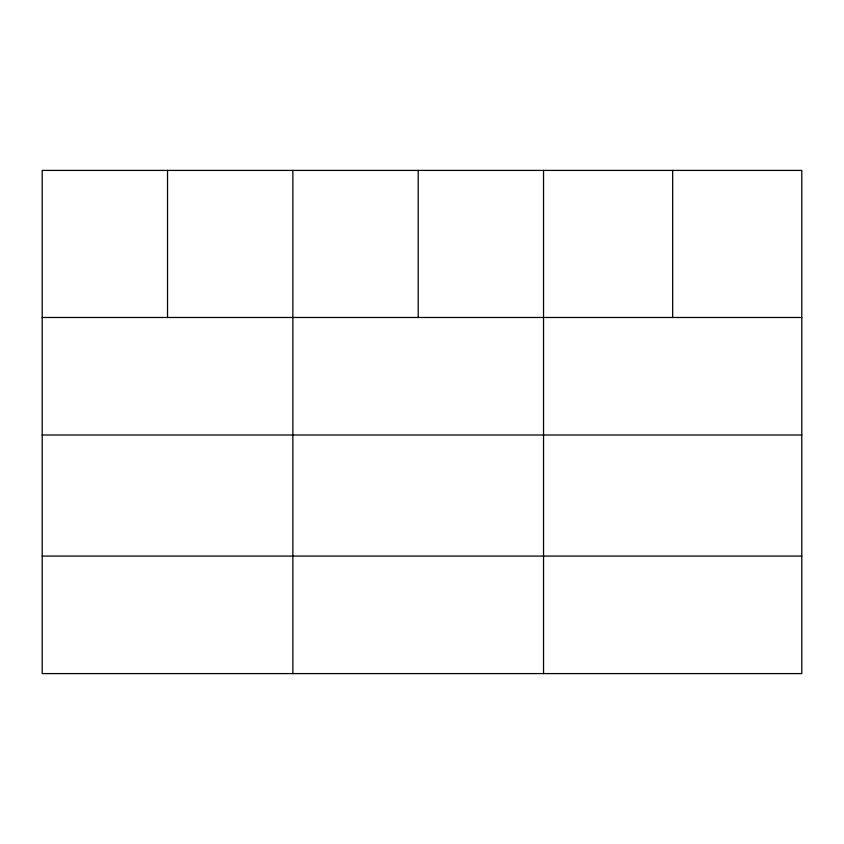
<?xml version="1.0" encoding="UTF-8"?>
<svg xmlns="http://www.w3.org/2000/svg" width="844" height="844" viewBox="0 0 844 844"><rect width="100%" height="100%" fill="white"/><g stroke="black" fill="none" stroke-linecap="round" stroke-linejoin="round"><path stroke-width="1.27" d="M801.8 434.998L801.8 170.414L42.2 170.414L42.2 673.586L801.8 673.586L801.8 434.998L42.2 434.998M42.2 317.481L801.8 317.481M42.2 556.08L801.8 556.08M672.668 170.414L672.668 317.481M543.536 170.414L543.536 673.586M418.202 170.414L418.202 317.481M292.868 170.414L292.868 673.586M167.534 170.414L167.534 317.481"/></g></svg>
